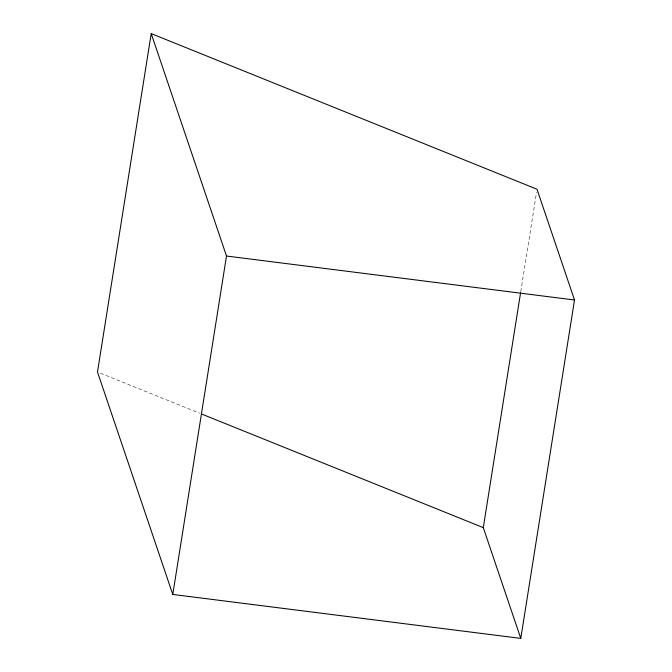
<?xml version="1.0" encoding="UTF-8"?>
<svg xmlns="http://www.w3.org/2000/svg" width="672" height="672" viewBox="0 0 672 672"><rect width="100%" height="100%" fill="white"/><g stroke="black" fill="none" stroke-linecap="round" stroke-linejoin="round"><path stroke-width="0.5" stroke-dasharray="3.36 2.52" d="M520.758 291.69L536.533 192.343M100.405 373.178L199.525 413.171"/><path stroke-width="1.01" d="M151.217 33.6L97.49 372.002L172.78 594.443L520.783 638.4L574.51 299.998L537.02 189.244L151.217 33.6L226.506 256.032L172.78 594.443M520.783 638.4L483.294 527.646L520.59 292.732M226.506 256.032L574.51 299.998M201.474 413.952L483.294 527.646"/></g></svg>
